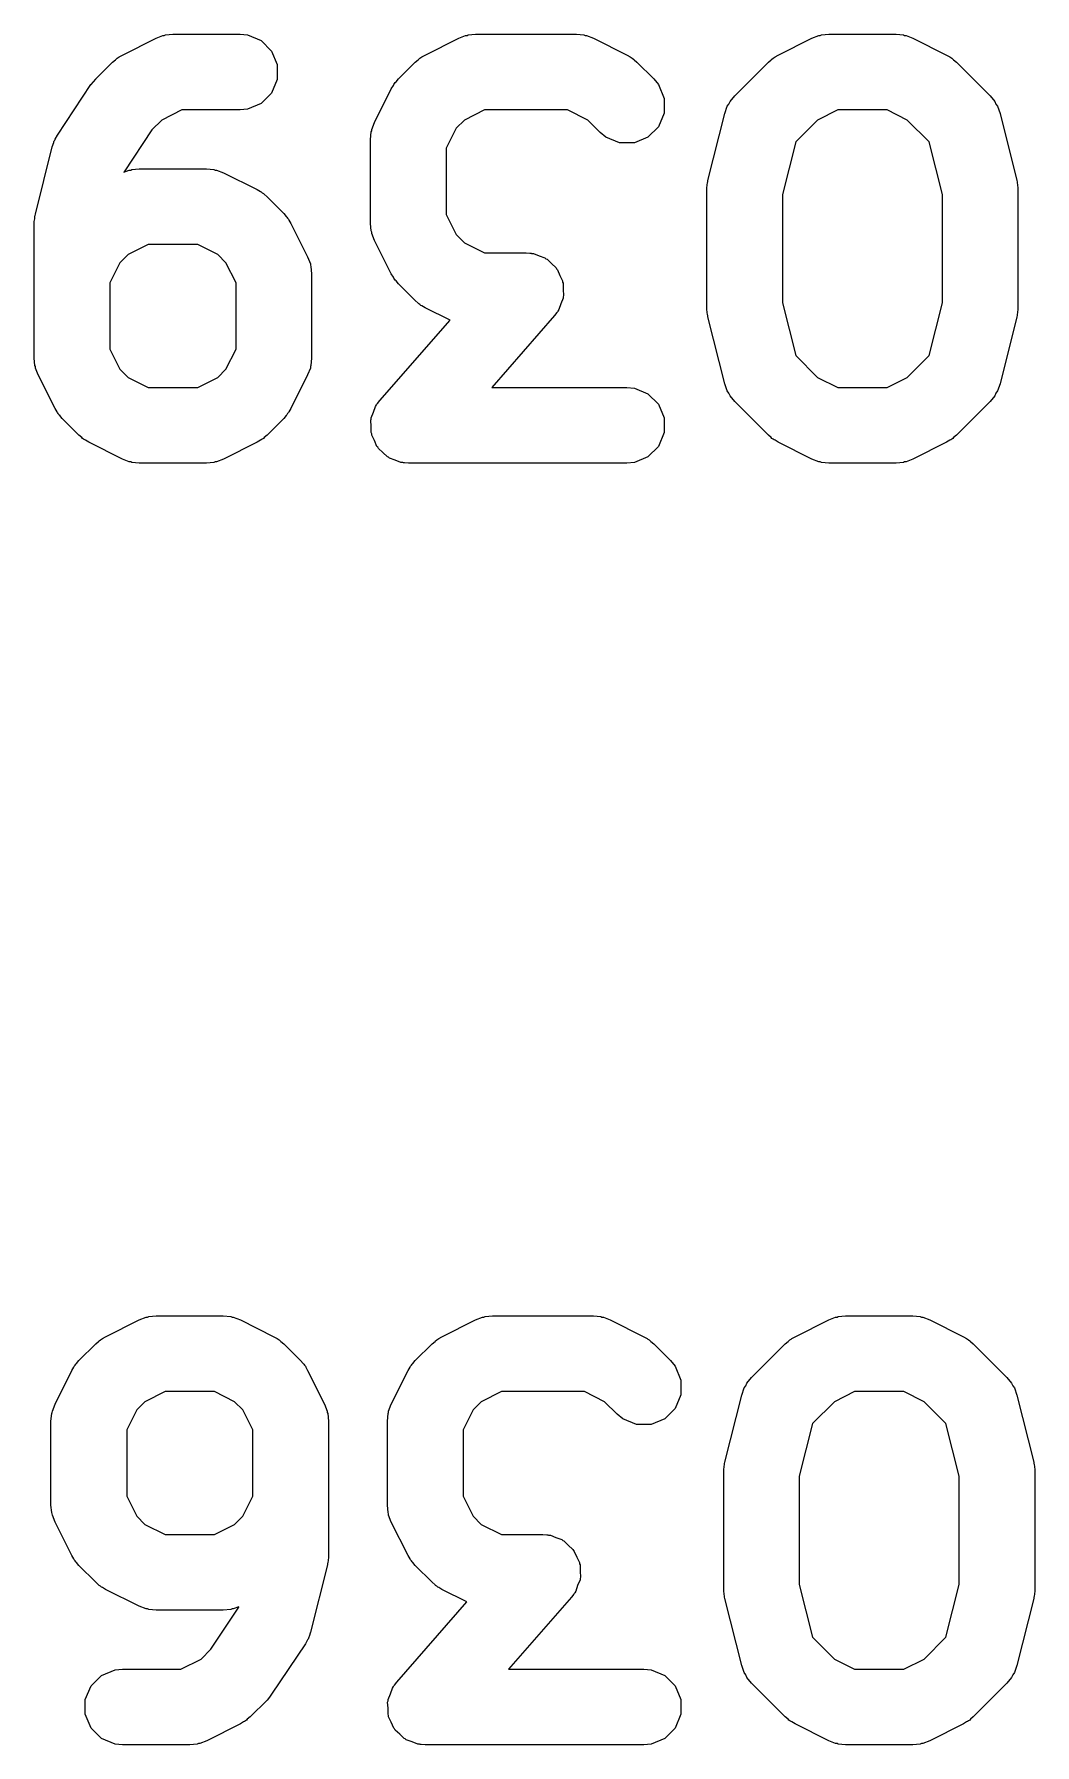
# Model space of a CAD drawing. Header units: inches. Extents: x 1.56 to 3.89, y -5.01 to -1.23.
# Drawn here: x 2.5718 to 2.6499, y -2.9669 to -2.8334 of the extents above; entities that cross this region are included whole.
import ezdxf

# ---------------------------------------------------------------- set-up
doc = ezdxf.new("R2010")
doc.units = ezdxf.units.IN
doc.header["$MEASUREMENT"] = 0
doc.layers.add('F.Silkscreen', color=41, linetype='CONTINUOUS', true_color=0xf2eda1)

msp = doc.modelspace()

# ---------------------------------------------------------------- linework, layer by layer
at = {"layer": 'F.Silkscreen', "linetype": 'CONTINUOUS'}
for p, q in [((2.58202, -2.83348), (2.5826, -2.83342)), ((2.5826, -2.83342), (2.58785, -2.83342)), ((2.58785, -2.83342), (2.58842, -2.83348)), ((2.60564, -2.83348), (2.60622, -2.83342)), ((2.60622, -2.83342), (2.61409, -2.83342)), ((2.61409, -2.83342), (2.61467, -2.83348)), ((2.6332, -2.83348), (2.63378, -2.83342)), ((2.63378, -2.83342), (2.63903, -2.83342)), ((2.63903, -2.83342), (2.6396, -2.83348)), ((2.57865, -2.83505), (2.58128, -2.83374)), ((2.58128, -2.83374), (2.58182, -2.83353)), ((2.58182, -2.83353), (2.58192, -2.83352)), ((2.58192, -2.83352), (2.58202, -2.83348)), ((2.58842, -2.83348), (2.58949, -2.83392)), ((2.58949, -2.83392), (2.5903, -2.83474)), ((2.5903, -2.83474), (2.59074, -2.8358)), ((2.60227, -2.83505), (2.6049, -2.83374)), ((2.6049, -2.83374), (2.60544, -2.83353)), ((2.60544, -2.83353), (2.60555, -2.83352)), ((2.60555, -2.83352), (2.60564, -2.83348)), ((2.61467, -2.83348), (2.61477, -2.83352)), ((2.61477, -2.83352), (2.61487, -2.83353)), ((2.61487, -2.83353), (2.61541, -2.83374)), ((2.61541, -2.83374), (2.61804, -2.83505)), ((2.62983, -2.83505), (2.63246, -2.83374)), ((2.63246, -2.83374), (2.633, -2.83353)), ((2.633, -2.83353), (2.6331, -2.83352)), ((2.6331, -2.83352), (2.6332, -2.83348)), ((2.6396, -2.83348), (2.6397, -2.83352)), ((2.6397, -2.83352), (2.63981, -2.83353)), ((2.63981, -2.83353), (2.64035, -2.83374)), ((2.64035, -2.83374), (2.64297, -2.83505)), ((2.57657, -2.83691), (2.57789, -2.8356)), ((2.57789, -2.8356), (2.57811, -2.83542)), ((2.57811, -2.83542), (2.57816, -2.83536)), ((2.57816, -2.83536), (2.57825, -2.8353)), ((2.57825, -2.8353), (2.57833, -2.83523)), ((2.57833, -2.83523), (2.5784, -2.8352)), ((2.5784, -2.8352), (2.57865, -2.83505)), ((2.59074, -2.8358), (2.59074, -2.83695)), ((2.60019, -2.83691), (2.60151, -2.8356)), ((2.60151, -2.8356), (2.60173, -2.83542)), ((2.60173, -2.83542), (2.60178, -2.83536)), ((2.60178, -2.83536), (2.60187, -2.8353)), ((2.60187, -2.8353), (2.60195, -2.83523)), ((2.60195, -2.83523), (2.60203, -2.8352)), ((2.60203, -2.8352), (2.60227, -2.83505)), ((2.61804, -2.83505), (2.61829, -2.8352)), ((2.61829, -2.8352), (2.61836, -2.83523)), ((2.61836, -2.83523), (2.61844, -2.8353)), ((2.61844, -2.8353), (2.61853, -2.83536)), ((2.61853, -2.83536), (2.61858, -2.83542)), ((2.61858, -2.83542), (2.61881, -2.8356)), ((2.61881, -2.8356), (2.62012, -2.83691)), ((2.62644, -2.83823), (2.62907, -2.8356)), ((2.62907, -2.8356), (2.62929, -2.83542)), ((2.62929, -2.83542), (2.62934, -2.83536)), ((2.62934, -2.83536), (2.62943, -2.8353)), ((2.62943, -2.8353), (2.62951, -2.83523)), ((2.62951, -2.83523), (2.62959, -2.8352)), ((2.62959, -2.8352), (2.62983, -2.83505)), ((2.64297, -2.83505), (2.64322, -2.8352)), ((2.64322, -2.8352), (2.64329, -2.83523)), ((2.64329, -2.83523), (2.64337, -2.8353)), ((2.64337, -2.8353), (2.64346, -2.83536)), ((2.64346, -2.83536), (2.64351, -2.83542)), ((2.64351, -2.83542), (2.64374, -2.8356)), ((2.64374, -2.8356), (2.64637, -2.83823)), ((2.57358, -2.8413), (2.5762, -2.83736)), ((2.5762, -2.83736), (2.57621, -2.83736)), ((2.57621, -2.83736), (2.5764, -2.83713)), ((2.57621, -2.83736), (2.57621, -2.83736)), ((2.5764, -2.83713), (2.57657, -2.83692)), ((2.57657, -2.83692), (2.57657, -2.83691)), ((2.57657, -2.83691), (2.57657, -2.83691)), ((2.59074, -2.83695), (2.5903, -2.83802)), ((2.59964, -2.83768), (2.5998, -2.83743)), ((2.5998, -2.83743), (2.59983, -2.83736)), ((2.59983, -2.83736), (2.59989, -2.83728)), ((2.59989, -2.83728), (2.59995, -2.83719)), ((2.59995, -2.83719), (2.60001, -2.83714)), ((2.60001, -2.83714), (2.60019, -2.83691)), ((2.62012, -2.83691), (2.62049, -2.83736)), ((2.62049, -2.83736), (2.62093, -2.83843)), ((2.5903, -2.83802), (2.58949, -2.83883)), ((2.59833, -2.84031), (2.59964, -2.83768)), ((2.62093, -2.83843), (2.62093, -2.83958)), ((2.62599, -2.83888), (2.62607, -2.83867)), ((2.62607, -2.83867), (2.62644, -2.83823)), ((2.64637, -2.83823), (2.64673, -2.83867)), ((2.64673, -2.83867), (2.64682, -2.83888)), ((2.58172, -2.84012), (2.58096, -2.84088)), ((2.58329, -2.83933), (2.58172, -2.84012)), ((2.58785, -2.83933), (2.58329, -2.83933)), ((2.58842, -2.83927), (2.58785, -2.83933)), ((2.58949, -2.83883), (2.58842, -2.83927)), ((2.60534, -2.84012), (2.60471, -2.84075)), ((2.60692, -2.83933), (2.60534, -2.84012)), ((2.6134, -2.83933), (2.60692, -2.83933)), ((2.61497, -2.84012), (2.6134, -2.83933)), ((2.61594, -2.84109), (2.61497, -2.84012)), ((2.62093, -2.83958), (2.62049, -2.84064)), ((2.62435, -2.84485), (2.62566, -2.8396)), ((2.62566, -2.8396), (2.62586, -2.83905)), ((2.62586, -2.83905), (2.62599, -2.83888)), ((2.6329, -2.84012), (2.6312, -2.84182)), ((2.63448, -2.83933), (2.6329, -2.84012)), ((2.63833, -2.83933), (2.63448, -2.83933)), ((2.6399, -2.84012), (2.63833, -2.83933)), ((2.64161, -2.84182), (2.6399, -2.84012)), ((2.64682, -2.83888), (2.64695, -2.83905)), ((2.64695, -2.83905), (2.64714, -2.8396)), ((2.64714, -2.8396), (2.64845, -2.84485)), ((2.57341, -2.84162), (2.57358, -2.8413)), ((2.58096, -2.84088), (2.57878, -2.84415)), ((2.59802, -2.84163), (2.59807, -2.84105)), ((2.59807, -2.84105), (2.59811, -2.84095)), ((2.59811, -2.84095), (2.59812, -2.84085)), ((2.59812, -2.84085), (2.59833, -2.84031)), ((2.60471, -2.84075), (2.60392, -2.84232)), ((2.61639, -2.84146), (2.61594, -2.84109)), ((2.61745, -2.8419), (2.61639, -2.84146)), ((2.61967, -2.84146), (2.61861, -2.8419)), ((2.62049, -2.84064), (2.61967, -2.84146)), ((2.57186, -2.84747), (2.57317, -2.84222)), ((2.57317, -2.84222), (2.57329, -2.84188)), ((2.57329, -2.84188), (2.57331, -2.84181)), ((2.57331, -2.84181), (2.57334, -2.84175)), ((2.57334, -2.84175), (2.57337, -2.84168)), ((2.57337, -2.84168), (2.57341, -2.84162)), ((2.59802, -2.84819), (2.59802, -2.84163)), ((2.60392, -2.84232), (2.60392, -2.84749)), ((2.61861, -2.8419), (2.61745, -2.8419)), ((2.6312, -2.84182), (2.63017, -2.84593)), ((2.64264, -2.84593), (2.64161, -2.84182)), ((2.57877, -2.84419), (2.57919, -2.84403)), ((2.57919, -2.84403), (2.5793, -2.84402)), ((2.5793, -2.84402), (2.5794, -2.84398)), ((2.5794, -2.84398), (2.57997, -2.84392)), ((2.57997, -2.84392), (2.58522, -2.84392)), ((2.58522, -2.84392), (2.5858, -2.84398)), ((2.5858, -2.84398), (2.5859, -2.84402)), ((2.5859, -2.84402), (2.586, -2.84403)), ((2.586, -2.84403), (2.58654, -2.84423)), ((2.57878, -2.84415), (2.57877, -2.84419)), ((2.58654, -2.84423), (2.58917, -2.84555)), ((2.62426, -2.84556), (2.62427, -2.84546)), ((2.62427, -2.84542), (2.6243, -2.8452)), ((2.62427, -2.84546), (2.62427, -2.84542)), ((2.6243, -2.8452), (2.62432, -2.84499)), ((2.62432, -2.84499), (2.62434, -2.84495)), ((2.62434, -2.84495), (2.62435, -2.84485)), ((2.64845, -2.84485), (2.64847, -2.84495)), ((2.64847, -2.84495), (2.64849, -2.84499)), ((2.64849, -2.84499), (2.64851, -2.8452)), ((2.64851, -2.8452), (2.64854, -2.84542)), ((2.64854, -2.84542), (2.64853, -2.84546)), ((2.64853, -2.84546), (2.64854, -2.84556)), ((2.58917, -2.84555), (2.58942, -2.8457)), ((2.58942, -2.8457), (2.58949, -2.84573)), ((2.58949, -2.84573), (2.58957, -2.8458)), ((2.58957, -2.8458), (2.58966, -2.84585)), ((2.58966, -2.84585), (2.58971, -2.84591)), ((2.58971, -2.84591), (2.58994, -2.8461)), ((2.58994, -2.8461), (2.59125, -2.84741)), ((2.62426, -2.85475), (2.62426, -2.84556)), ((2.63017, -2.84593), (2.63017, -2.85439)), ((2.64264, -2.85439), (2.64264, -2.84593)), ((2.64854, -2.84556), (2.64854, -2.85475)), ((2.57177, -2.84804), (2.57181, -2.84783)), ((2.57178, -2.84809), (2.57177, -2.84804)), ((2.57177, -2.84819), (2.57178, -2.84809)), ((2.57181, -2.84783), (2.57183, -2.84761)), ((2.57183, -2.84761), (2.57184, -2.84757)), ((2.57184, -2.84757), (2.57186, -2.84747)), ((2.59125, -2.84741), (2.59143, -2.84764)), ((2.59143, -2.84764), (2.59149, -2.84769)), ((2.59149, -2.84769), (2.59155, -2.84778)), ((2.59155, -2.84778), (2.59161, -2.84786)), ((2.59161, -2.84786), (2.59164, -2.84793)), ((2.59164, -2.84793), (2.5918, -2.84818)), ((2.60392, -2.84749), (2.60471, -2.84906)), ((2.57177, -2.85869), (2.57177, -2.84819)), ((2.5918, -2.84818), (2.59311, -2.8508)), ((2.59807, -2.84876), (2.59802, -2.84819)), ((2.59811, -2.84886), (2.59807, -2.84876)), ((2.59812, -2.84897), (2.59811, -2.84886)), ((2.59833, -2.84951), (2.59812, -2.84897)), ((2.60471, -2.84906), (2.60534, -2.8497)), ((2.5791, -2.85061), (2.57846, -2.85125)), ((2.58067, -2.84983), (2.5791, -2.85061)), ((2.58453, -2.84983), (2.58067, -2.84983)), ((2.5861, -2.85061), (2.58453, -2.84983)), ((2.58673, -2.85125), (2.5861, -2.85061)), ((2.59964, -2.85213), (2.59833, -2.84951)), ((2.60534, -2.8497), (2.60692, -2.85048)), ((2.60692, -2.85048), (2.61016, -2.85048)), ((2.61016, -2.85048), (2.61046, -2.85051)), ((2.61046, -2.85051), (2.61054, -2.85051)), ((2.61054, -2.85051), (2.61059, -2.85053)), ((2.61059, -2.85053), (2.61073, -2.85054)), ((2.61073, -2.85054), (2.61118, -2.85072)), ((2.61118, -2.85072), (2.61163, -2.85088)), ((2.57846, -2.85125), (2.57768, -2.85282)), ((2.58752, -2.85282), (2.58673, -2.85125)), ((2.59311, -2.8508), (2.59332, -2.85134)), ((2.59332, -2.85134), (2.59333, -2.85145)), ((2.59333, -2.85145), (2.59337, -2.85155)), ((2.59337, -2.85155), (2.59342, -2.85212)), ((2.59342, -2.85212), (2.59342, -2.85869)), ((2.5998, -2.85238), (2.59964, -2.85213)), ((2.61163, -2.85088), (2.61171, -2.85094)), ((2.61171, -2.85094), (2.6118, -2.85098)), ((2.6118, -2.85098), (2.61214, -2.85132)), ((2.61214, -2.85132), (2.6125, -2.85164)), ((2.6125, -2.85164), (2.61254, -2.85173)), ((2.61254, -2.85173), (2.61261, -2.8518)), ((2.61261, -2.8518), (2.6128, -2.85224)), ((2.57768, -2.85282), (2.57768, -2.85799)), ((2.58752, -2.85799), (2.58752, -2.85282)), ((2.59983, -2.85245), (2.5998, -2.85238)), ((2.59989, -2.85253), (2.59983, -2.85245)), ((2.59995, -2.85262), (2.59989, -2.85253)), ((2.60001, -2.85267), (2.59995, -2.85262)), ((2.60019, -2.8529), (2.60001, -2.85267)), ((2.60151, -2.85421), (2.60019, -2.8529)), ((2.6128, -2.85224), (2.61301, -2.85267)), ((2.61301, -2.85267), (2.61301, -2.85277)), ((2.61301, -2.85277), (2.61305, -2.85286)), ((2.61305, -2.85286), (2.61305, -2.85334)), ((2.61305, -2.85334), (2.61308, -2.85382)), ((2.60173, -2.8544), (2.60151, -2.85421)), ((2.60178, -2.85446), (2.60173, -2.8544)), ((2.60187, -2.85451), (2.60178, -2.85446)), ((2.60195, -2.85458), (2.60187, -2.85451)), ((2.60203, -2.85461), (2.60195, -2.85458)), ((2.60227, -2.85477), (2.60203, -2.85461)), ((2.60422, -2.85574), (2.60227, -2.85477)), ((2.61287, -2.85446), (2.61272, -2.85491)), ((2.61305, -2.85401), (2.61287, -2.85446)), ((2.61308, -2.85382), (2.61305, -2.85391)), ((2.61305, -2.85391), (2.61305, -2.85401)), ((2.62427, -2.85485), (2.62426, -2.85475)), ((2.63017, -2.85439), (2.6312, -2.85849)), ((2.64161, -2.85849), (2.64264, -2.85439)), ((2.64854, -2.85475), (2.64853, -2.85485)), ((2.59875, -2.86199), (2.60422, -2.85574)), ((2.61238, -2.85538), (2.60748, -2.86098)), ((2.61256, -2.85513), (2.61238, -2.85538)), ((2.61261, -2.85508), (2.61256, -2.85513)), ((2.61263, -2.85503), (2.61261, -2.85508)), ((2.61272, -2.85491), (2.61263, -2.85503)), ((2.62427, -2.85489), (2.62427, -2.85485)), ((2.6243, -2.85511), (2.62427, -2.85489)), ((2.62432, -2.85533), (2.6243, -2.85511)), ((2.62434, -2.85537), (2.62432, -2.85533)), ((2.62435, -2.85547), (2.62434, -2.85537)), ((2.62566, -2.86071), (2.62435, -2.85547)), ((2.64845, -2.85547), (2.64714, -2.86071)), ((2.64847, -2.85537), (2.64845, -2.85547)), ((2.64849, -2.85533), (2.64847, -2.85537)), ((2.64851, -2.85511), (2.64849, -2.85533)), ((2.64854, -2.85489), (2.64851, -2.85511)), ((2.64853, -2.85485), (2.64854, -2.85489)), ((2.57183, -2.85926), (2.57177, -2.85869)), ((2.57768, -2.85799), (2.57846, -2.85956)), ((2.58673, -2.85956), (2.58752, -2.85799)), ((2.59342, -2.85869), (2.59337, -2.85926)), ((2.6312, -2.85849), (2.6329, -2.8602)), ((2.6399, -2.8602), (2.64161, -2.85849)), ((2.57187, -2.85936), (2.57183, -2.85926)), ((2.57188, -2.85947), (2.57187, -2.85936)), ((2.57208, -2.86001), (2.57188, -2.85947)), ((2.5734, -2.86263), (2.57208, -2.86001)), ((2.57846, -2.85956), (2.5791, -2.8602)), ((2.5861, -2.8602), (2.58673, -2.85956)), ((2.59311, -2.86001), (2.5918, -2.86263)), ((2.59332, -2.85947), (2.59311, -2.86001)), ((2.59333, -2.85936), (2.59332, -2.85947)), ((2.59337, -2.85926), (2.59333, -2.85936)), ((2.5791, -2.8602), (2.58067, -2.86098)), ((2.58067, -2.86098), (2.58453, -2.86098)), ((2.58453, -2.86098), (2.5861, -2.8602)), ((2.60748, -2.86098), (2.61803, -2.86098)), ((2.61803, -2.86098), (2.61861, -2.86104)), ((2.61861, -2.86104), (2.61967, -2.86148)), ((2.62586, -2.86126), (2.62566, -2.86071)), ((2.62599, -2.86144), (2.62586, -2.86126)), ((2.62607, -2.86164), (2.62599, -2.86144)), ((2.6329, -2.8602), (2.63448, -2.86098)), ((2.63448, -2.86098), (2.63833, -2.86098)), ((2.63833, -2.86098), (2.6399, -2.8602)), ((2.64682, -2.86144), (2.64673, -2.86164)), ((2.64695, -2.86126), (2.64682, -2.86144)), ((2.64714, -2.86071), (2.64695, -2.86126)), ((2.57355, -2.86288), (2.5734, -2.86263)), ((2.5918, -2.86263), (2.59164, -2.86288)), ((2.59826, -2.86292), (2.59841, -2.86246)), ((2.59841, -2.86246), (2.59849, -2.86235)), ((2.59849, -2.86235), (2.59852, -2.8623)), ((2.59852, -2.8623), (2.59857, -2.86224)), ((2.59857, -2.86224), (2.59875, -2.86199)), ((2.61967, -2.86148), (2.62049, -2.8623)), ((2.62049, -2.8623), (2.62093, -2.86336)), ((2.62644, -2.86209), (2.62607, -2.86164)), ((2.62907, -2.86471), (2.62644, -2.86209)), ((2.64637, -2.86209), (2.64374, -2.86471)), ((2.64673, -2.86164), (2.64637, -2.86209)), ((2.57358, -2.86295), (2.57355, -2.86288)), ((2.57365, -2.86303), (2.57358, -2.86295)), ((2.5737, -2.86312), (2.57365, -2.86303)), ((2.57376, -2.86317), (2.5737, -2.86312)), ((2.57395, -2.8634), (2.57376, -2.86317)), ((2.57526, -2.86471), (2.57395, -2.8634)), ((2.59125, -2.8634), (2.58994, -2.86471)), ((2.59143, -2.86317), (2.59125, -2.8634)), ((2.59149, -2.86312), (2.59143, -2.86317)), ((2.59155, -2.86303), (2.59149, -2.86312)), ((2.59161, -2.86295), (2.59155, -2.86303)), ((2.59164, -2.86288), (2.59161, -2.86295)), ((2.59804, -2.86355), (2.59807, -2.86346)), ((2.59807, -2.86403), (2.59804, -2.86355)), ((2.59807, -2.86336), (2.59826, -2.86292)), ((2.59807, -2.86346), (2.59807, -2.86336)), ((2.59807, -2.86451), (2.59807, -2.86403)), ((2.62093, -2.86336), (2.62093, -2.86451)), ((2.57549, -2.8649), (2.57526, -2.86471)), ((2.57554, -2.86496), (2.57549, -2.8649)), ((2.57563, -2.86501), (2.57554, -2.86496)), ((2.57571, -2.86508), (2.57563, -2.86501)), ((2.57578, -2.86511), (2.57571, -2.86508)), ((2.57603, -2.86526), (2.57578, -2.86511)), ((2.57865, -2.86658), (2.57603, -2.86526)), ((2.58917, -2.86526), (2.58654, -2.86658)), ((2.58942, -2.86511), (2.58917, -2.86526)), ((2.58949, -2.86508), (2.58942, -2.86511)), ((2.58957, -2.86501), (2.58949, -2.86508)), ((2.58966, -2.86496), (2.58957, -2.86501)), ((2.58971, -2.8649), (2.58966, -2.86496)), ((2.58994, -2.86471), (2.58971, -2.8649)), ((2.59811, -2.8646), (2.59807, -2.86451)), ((2.59812, -2.8647), (2.59811, -2.8646)), ((2.59833, -2.86513), (2.59812, -2.8647)), ((2.59852, -2.86558), (2.59833, -2.86513)), ((2.62093, -2.86451), (2.62049, -2.86558)), ((2.62929, -2.8649), (2.62907, -2.86471)), ((2.62934, -2.86496), (2.62929, -2.8649)), ((2.62943, -2.86501), (2.62934, -2.86496)), ((2.62951, -2.86508), (2.62943, -2.86501)), ((2.62959, -2.86511), (2.62951, -2.86508)), ((2.62983, -2.86526), (2.62959, -2.86511)), ((2.63246, -2.86658), (2.62983, -2.86526)), ((2.64297, -2.86526), (2.64035, -2.86658)), ((2.64322, -2.86511), (2.64297, -2.86526)), ((2.64329, -2.86508), (2.64322, -2.86511)), ((2.64337, -2.86501), (2.64329, -2.86508)), ((2.64346, -2.86496), (2.64337, -2.86501)), ((2.64351, -2.8649), (2.64346, -2.86496)), ((2.64374, -2.86471), (2.64351, -2.8649)), ((2.57919, -2.86678), (2.57865, -2.86658)), ((2.5793, -2.86679), (2.57919, -2.86678)), ((2.5794, -2.86683), (2.5793, -2.86679)), ((2.5859, -2.86679), (2.5858, -2.86683)), ((2.586, -2.86678), (2.5859, -2.86679)), ((2.58654, -2.86658), (2.586, -2.86678)), ((2.59859, -2.86565), (2.59852, -2.86558)), ((2.59863, -2.86574), (2.59859, -2.86565)), ((2.59899, -2.86605), (2.59863, -2.86574)), ((2.59933, -2.86639), (2.59899, -2.86605)), ((2.59942, -2.86643), (2.59933, -2.86639)), ((2.5995, -2.86649), (2.59942, -2.86643)), ((2.59995, -2.86665), (2.5995, -2.86649)), ((2.60039, -2.86683), (2.59995, -2.86665)), ((2.61967, -2.86639), (2.61861, -2.86683)), ((2.62049, -2.86558), (2.61967, -2.86639)), ((2.633, -2.86678), (2.63246, -2.86658)), ((2.6331, -2.86679), (2.633, -2.86678)), ((2.6332, -2.86683), (2.6331, -2.86679)), ((2.6397, -2.86679), (2.6396, -2.86683)), ((2.63981, -2.86678), (2.6397, -2.86679)), ((2.64035, -2.86658), (2.63981, -2.86678)), ((2.57997, -2.86689), (2.5794, -2.86683)), ((2.58522, -2.86689), (2.57997, -2.86689)), ((2.5858, -2.86683), (2.58522, -2.86689)), ((2.60053, -2.86685), (2.60039, -2.86683)), ((2.60059, -2.86686), (2.60053, -2.86685)), ((2.60067, -2.86686), (2.60059, -2.86686)), ((2.60097, -2.86689), (2.60067, -2.86686)), ((2.61803, -2.86689), (2.60097, -2.86689)), ((2.61861, -2.86683), (2.61803, -2.86689)), ((2.63378, -2.86689), (2.6332, -2.86683)), ((2.63903, -2.86689), (2.63378, -2.86689)), ((2.6396, -2.86683), (2.63903, -2.86689)), ((2.57996, -2.93374), (2.58051, -2.93353)), ((2.58051, -2.93353), (2.58061, -2.93352)), ((2.58061, -2.93352), (2.58071, -2.93348)), ((2.58071, -2.93348), (2.58129, -2.93342)), ((2.58129, -2.93342), (2.58653, -2.93342)), ((2.58653, -2.93342), (2.58711, -2.93348)), ((2.58711, -2.93348), (2.58721, -2.93352)), ((2.58721, -2.93352), (2.58731, -2.93353)), ((2.58731, -2.93353), (2.58786, -2.93374)), ((2.60621, -2.93374), (2.60675, -2.93353)), ((2.60675, -2.93353), (2.60686, -2.93352)), ((2.60686, -2.93352), (2.60696, -2.93348)), ((2.60696, -2.93348), (2.60753, -2.93342)), ((2.60753, -2.93342), (2.61541, -2.93342)), ((2.61541, -2.93342), (2.61598, -2.93348)), ((2.61598, -2.93348), (2.61608, -2.93352)), ((2.61608, -2.93352), (2.61619, -2.93353)), ((2.61619, -2.93353), (2.61673, -2.93374)), ((2.63377, -2.93374), (2.63431, -2.93353)), ((2.63431, -2.93353), (2.63442, -2.93352)), ((2.63442, -2.93352), (2.63452, -2.93348)), ((2.63452, -2.93348), (2.63509, -2.93342)), ((2.63509, -2.93342), (2.64034, -2.93342)), ((2.64034, -2.93342), (2.64092, -2.93348)), ((2.64092, -2.93348), (2.64101, -2.93352)), ((2.64101, -2.93352), (2.64112, -2.93353)), ((2.64112, -2.93353), (2.64166, -2.93374)), ((2.57734, -2.93505), (2.57996, -2.93374)), ((2.58786, -2.93374), (2.59048, -2.93505)), ((2.60359, -2.93505), (2.60621, -2.93374)), ((2.61673, -2.93374), (2.61935, -2.93505)), ((2.63115, -2.93505), (2.63377, -2.93374)), ((2.64166, -2.93374), (2.64429, -2.93505)), ((2.57526, -2.93691), (2.57657, -2.9356)), ((2.57657, -2.9356), (2.5768, -2.93542)), ((2.5768, -2.93542), (2.57685, -2.93536)), ((2.57685, -2.93536), (2.57694, -2.9353)), ((2.57694, -2.9353), (2.57702, -2.93523)), ((2.57702, -2.93523), (2.57709, -2.9352)), ((2.57709, -2.9352), (2.57734, -2.93505)), ((2.59048, -2.93505), (2.59073, -2.9352)), ((2.59073, -2.9352), (2.5908, -2.93523)), ((2.5908, -2.93523), (2.59088, -2.9353)), ((2.59088, -2.9353), (2.59097, -2.93536)), ((2.59097, -2.93536), (2.59102, -2.93542)), ((2.59102, -2.93542), (2.59125, -2.9356)), ((2.59125, -2.9356), (2.59256, -2.93691)), ((2.60151, -2.93691), (2.60282, -2.9356)), ((2.60282, -2.9356), (2.60305, -2.93542)), ((2.60305, -2.93542), (2.6031, -2.93536)), ((2.6031, -2.93536), (2.60319, -2.9353)), ((2.60319, -2.9353), (2.60327, -2.93523)), ((2.60327, -2.93523), (2.60334, -2.9352)), ((2.60334, -2.9352), (2.60359, -2.93505)), ((2.61935, -2.93505), (2.6196, -2.9352)), ((2.6196, -2.9352), (2.61967, -2.93523)), ((2.61967, -2.93523), (2.61975, -2.9353)), ((2.61975, -2.9353), (2.61984, -2.93536)), ((2.61984, -2.93536), (2.61989, -2.93542)), ((2.61989, -2.93542), (2.62012, -2.9356)), ((2.62012, -2.9356), (2.62143, -2.93691)), ((2.62775, -2.93823), (2.63038, -2.9356)), ((2.63038, -2.9356), (2.6306, -2.93542)), ((2.6306, -2.93542), (2.63066, -2.93536)), ((2.63066, -2.93536), (2.63075, -2.9353)), ((2.63075, -2.9353), (2.63083, -2.93523)), ((2.63083, -2.93523), (2.6309, -2.9352)), ((2.6309, -2.9352), (2.63115, -2.93505)), ((2.64429, -2.93505), (2.64453, -2.9352)), ((2.64453, -2.9352), (2.64461, -2.93523)), ((2.64461, -2.93523), (2.64469, -2.9353)), ((2.64469, -2.9353), (2.64478, -2.93536)), ((2.64478, -2.93536), (2.64483, -2.93542)), ((2.64483, -2.93542), (2.64505, -2.9356)), ((2.64505, -2.9356), (2.64768, -2.93823)), ((2.57471, -2.93768), (2.57486, -2.93743)), ((2.57486, -2.93743), (2.57489, -2.93736)), ((2.57489, -2.93736), (2.57496, -2.93728)), ((2.57496, -2.93728), (2.57502, -2.93719)), ((2.57502, -2.93719), (2.57507, -2.93714)), ((2.57507, -2.93714), (2.57526, -2.93691)), ((2.59256, -2.93691), (2.59275, -2.93714)), ((2.59275, -2.93714), (2.5928, -2.93719)), ((2.5928, -2.93719), (2.59286, -2.93728)), ((2.59286, -2.93728), (2.59293, -2.93736)), ((2.59293, -2.93736), (2.59296, -2.93743)), ((2.59296, -2.93743), (2.59311, -2.93768)), ((2.60095, -2.93768), (2.60111, -2.93743)), ((2.60111, -2.93743), (2.60114, -2.93736)), ((2.60114, -2.93736), (2.60121, -2.93728)), ((2.60121, -2.93728), (2.60126, -2.93719)), ((2.60126, -2.93719), (2.60132, -2.93714)), ((2.60132, -2.93714), (2.60151, -2.93691)), ((2.62143, -2.93691), (2.6218, -2.93736)), ((2.6218, -2.93736), (2.62224, -2.93843)), ((2.5734, -2.94031), (2.57471, -2.93768)), ((2.59311, -2.93768), (2.59443, -2.94031)), ((2.59964, -2.94031), (2.60095, -2.93768)), ((2.62224, -2.93843), (2.62224, -2.93958)), ((2.62717, -2.93905), (2.6273, -2.93888)), ((2.6273, -2.93888), (2.62739, -2.93867)), ((2.62739, -2.93867), (2.62775, -2.93823)), ((2.64768, -2.93823), (2.64804, -2.93867)), ((2.64804, -2.93867), (2.64813, -2.93888)), ((2.64813, -2.93888), (2.64826, -2.93905)), ((2.58041, -2.94012), (2.57978, -2.94075)), ((2.58198, -2.93933), (2.58041, -2.94012)), ((2.58584, -2.93933), (2.58198, -2.93933)), ((2.58741, -2.94012), (2.58584, -2.93933)), ((2.58805, -2.94075), (2.58741, -2.94012)), ((2.60666, -2.94012), (2.60602, -2.94075)), ((2.60823, -2.93933), (2.60666, -2.94012)), ((2.61471, -2.93933), (2.60823, -2.93933)), ((2.61628, -2.94012), (2.61471, -2.93933)), ((2.61726, -2.94109), (2.61628, -2.94012)), ((2.62224, -2.93958), (2.6218, -2.94064)), ((2.62566, -2.94485), (2.62698, -2.9396)), ((2.62698, -2.9396), (2.62717, -2.93905)), ((2.63422, -2.94012), (2.63251, -2.94182)), ((2.63579, -2.93933), (2.63422, -2.94012)), ((2.63964, -2.93933), (2.63579, -2.93933)), ((2.64122, -2.94012), (2.63964, -2.93933)), ((2.64292, -2.94182), (2.64122, -2.94012)), ((2.64826, -2.93905), (2.64845, -2.9396)), ((2.64845, -2.9396), (2.64977, -2.94485)), ((2.57308, -2.94163), (2.57314, -2.94105)), ((2.57314, -2.94105), (2.57318, -2.94095)), ((2.57318, -2.94095), (2.57319, -2.94085)), ((2.57319, -2.94085), (2.5734, -2.94031)), ((2.57978, -2.94075), (2.57899, -2.94232)), ((2.58883, -2.94232), (2.58805, -2.94075)), ((2.59443, -2.94031), (2.59463, -2.94085)), ((2.59463, -2.94085), (2.59464, -2.94095)), ((2.59464, -2.94095), (2.59468, -2.94105)), ((2.59468, -2.94105), (2.59474, -2.94163)), ((2.59933, -2.94163), (2.59939, -2.94105)), ((2.59939, -2.94105), (2.59943, -2.94095)), ((2.59943, -2.94085), (2.59964, -2.94031)), ((2.59943, -2.94095), (2.59943, -2.94085)), ((2.60602, -2.94075), (2.60524, -2.94232)), ((2.6177, -2.94146), (2.61726, -2.94109)), ((2.61877, -2.9419), (2.6177, -2.94146)), ((2.62098, -2.94146), (2.61992, -2.9419)), ((2.6218, -2.94064), (2.62098, -2.94146)), ((2.57308, -2.94819), (2.57308, -2.94163)), ((2.57899, -2.94232), (2.57899, -2.94749)), ((2.58883, -2.94749), (2.58883, -2.94232)), ((2.59474, -2.94163), (2.59474, -2.95212)), ((2.59933, -2.94819), (2.59933, -2.94163)), ((2.60524, -2.94232), (2.60524, -2.94749)), ((2.61992, -2.9419), (2.61877, -2.9419)), ((2.63251, -2.94182), (2.63148, -2.94593)), ((2.64395, -2.94593), (2.64292, -2.94182)), ((2.62558, -2.94542), (2.62561, -2.9452)), ((2.62559, -2.94546), (2.62558, -2.94542)), ((2.62558, -2.94556), (2.62559, -2.94546)), ((2.62558, -2.95475), (2.62558, -2.94556)), ((2.62561, -2.9452), (2.62563, -2.94499)), ((2.62563, -2.94499), (2.62565, -2.94495)), ((2.62565, -2.94495), (2.62566, -2.94485)), ((2.64977, -2.94485), (2.64978, -2.94495)), ((2.64978, -2.94495), (2.6498, -2.94499)), ((2.6498, -2.94499), (2.64982, -2.9452)), ((2.64982, -2.9452), (2.64985, -2.94542)), ((2.64985, -2.94542), (2.64985, -2.94546)), ((2.64985, -2.94546), (2.64985, -2.94556)), ((2.64985, -2.94556), (2.64985, -2.95475)), ((2.63148, -2.94593), (2.63148, -2.95439)), ((2.64395, -2.95439), (2.64395, -2.94593)), ((2.57314, -2.94876), (2.57308, -2.94819)), ((2.57899, -2.94749), (2.57978, -2.94906)), ((2.58805, -2.94906), (2.58883, -2.94749)), ((2.59939, -2.94876), (2.59933, -2.94819)), ((2.60524, -2.94749), (2.60602, -2.94906)), ((2.57318, -2.94886), (2.57314, -2.94876)), ((2.57319, -2.94897), (2.57318, -2.94886)), ((2.5734, -2.94951), (2.57319, -2.94897)), ((2.57471, -2.95213), (2.5734, -2.94951)), ((2.57978, -2.94906), (2.58041, -2.9497)), ((2.58741, -2.9497), (2.58805, -2.94906)), ((2.59943, -2.94886), (2.59939, -2.94876)), ((2.59943, -2.94897), (2.59943, -2.94886)), ((2.59964, -2.94951), (2.59943, -2.94897)), ((2.60095, -2.95213), (2.59964, -2.94951)), ((2.60602, -2.94906), (2.60666, -2.9497)), ((2.58041, -2.9497), (2.58198, -2.95048)), ((2.58198, -2.95048), (2.58584, -2.95048)), ((2.58584, -2.95048), (2.58741, -2.9497)), ((2.60666, -2.9497), (2.60823, -2.95048)), ((2.60823, -2.95048), (2.61147, -2.95048)), ((2.61147, -2.95048), (2.61177, -2.95051)), ((2.61177, -2.95051), (2.61185, -2.95051)), ((2.61185, -2.95051), (2.6119, -2.95053)), ((2.6119, -2.95053), (2.61205, -2.95054)), ((2.61205, -2.95054), (2.61249, -2.95072)), ((2.61249, -2.95072), (2.61294, -2.95088)), ((2.61294, -2.95088), (2.61302, -2.95094)), ((2.57486, -2.95238), (2.57471, -2.95213)), ((2.59474, -2.95212), (2.59473, -2.95223)), ((2.59473, -2.95223), (2.59473, -2.95227)), ((2.60111, -2.95238), (2.60095, -2.95213)), ((2.61302, -2.95094), (2.61311, -2.95098)), ((2.61311, -2.95098), (2.61345, -2.95132)), ((2.61345, -2.95132), (2.61381, -2.95164)), ((2.61381, -2.95164), (2.61385, -2.95173)), ((2.61385, -2.95173), (2.61392, -2.9518)), ((2.61392, -2.9518), (2.61411, -2.95224)), ((2.57489, -2.95245), (2.57486, -2.95238)), ((2.57496, -2.95253), (2.57489, -2.95245)), ((2.57502, -2.95262), (2.57496, -2.95253)), ((2.57507, -2.95267), (2.57502, -2.95262)), ((2.57526, -2.9529), (2.57507, -2.95267)), ((2.57657, -2.95421), (2.57526, -2.9529)), ((2.59465, -2.95284), (2.59334, -2.95809)), ((2.59466, -2.95274), (2.59465, -2.95284)), ((2.59468, -2.9527), (2.59466, -2.95274)), ((2.5947, -2.95248), (2.59468, -2.9527)), ((2.59473, -2.95227), (2.5947, -2.95248)), ((2.60114, -2.95245), (2.60111, -2.95238)), ((2.60121, -2.95253), (2.60114, -2.95245)), ((2.60126, -2.95262), (2.60121, -2.95253)), ((2.60132, -2.95267), (2.60126, -2.95262)), ((2.60151, -2.9529), (2.60132, -2.95267)), ((2.60282, -2.95421), (2.60151, -2.9529)), ((2.61411, -2.95224), (2.61432, -2.95267)), ((2.61432, -2.95267), (2.61433, -2.95277)), ((2.61433, -2.95277), (2.61437, -2.95286)), ((2.61437, -2.95286), (2.61437, -2.95334)), ((2.61437, -2.95334), (2.6144, -2.95382)), ((2.5768, -2.9544), (2.57657, -2.95421)), ((2.57685, -2.95446), (2.5768, -2.9544)), ((2.57694, -2.95451), (2.57685, -2.95446)), ((2.57702, -2.95458), (2.57694, -2.95451)), ((2.57709, -2.95461), (2.57702, -2.95458)), ((2.57734, -2.95477), (2.57709, -2.95461)), ((2.57996, -2.95608), (2.57734, -2.95477)), ((2.60305, -2.9544), (2.60282, -2.95421)), ((2.6031, -2.95446), (2.60305, -2.9544)), ((2.60319, -2.95451), (2.6031, -2.95446)), ((2.60327, -2.95458), (2.60319, -2.95451)), ((2.60334, -2.95461), (2.60327, -2.95458)), ((2.60359, -2.95477), (2.60334, -2.95461)), ((2.60553, -2.95574), (2.60359, -2.95477)), ((2.61418, -2.95446), (2.61403, -2.95491)), ((2.61437, -2.95401), (2.61418, -2.95446)), ((2.6144, -2.95382), (2.61437, -2.95391)), ((2.61437, -2.95391), (2.61437, -2.95401)), ((2.62559, -2.95485), (2.62558, -2.95475)), ((2.62558, -2.95489), (2.62559, -2.95485)), ((2.62561, -2.95511), (2.62558, -2.95489)), ((2.63148, -2.95439), (2.63251, -2.95849)), ((2.64292, -2.95849), (2.64395, -2.95439)), ((2.64985, -2.95489), (2.64982, -2.95511)), ((2.64985, -2.95475), (2.64985, -2.95485)), ((2.64985, -2.95485), (2.64985, -2.95489)), ((2.58051, -2.95628), (2.57996, -2.95608)), ((2.58555, -2.95943), (2.58773, -2.95616)), ((2.58774, -2.95612), (2.58731, -2.95628)), ((2.58773, -2.95616), (2.58774, -2.95612)), ((2.60006, -2.96199), (2.60553, -2.95574)), ((2.61369, -2.95538), (2.60879, -2.96098)), ((2.61387, -2.95513), (2.61369, -2.95538)), ((2.61392, -2.95508), (2.61387, -2.95513)), ((2.61395, -2.95503), (2.61392, -2.95508)), ((2.61403, -2.95491), (2.61395, -2.95503)), ((2.62563, -2.95533), (2.62561, -2.95511)), ((2.62565, -2.95537), (2.62563, -2.95533)), ((2.62566, -2.95547), (2.62565, -2.95537)), ((2.62698, -2.96071), (2.62566, -2.95547)), ((2.64977, -2.95547), (2.64845, -2.96071)), ((2.64978, -2.95537), (2.64977, -2.95547)), ((2.6498, -2.95533), (2.64978, -2.95537)), ((2.64982, -2.95511), (2.6498, -2.95533)), ((2.58061, -2.95629), (2.58051, -2.95628)), ((2.58071, -2.95633), (2.58061, -2.95629)), ((2.58129, -2.95639), (2.58071, -2.95633)), ((2.58653, -2.95639), (2.58129, -2.95639)), ((2.58711, -2.95633), (2.58653, -2.95639)), ((2.58721, -2.95629), (2.58711, -2.95633)), ((2.58731, -2.95628), (2.58721, -2.95629)), ((2.5931, -2.95869), (2.59293, -2.95901)), ((2.59314, -2.95864), (2.5931, -2.95869)), ((2.59317, -2.95857), (2.59314, -2.95864)), ((2.5932, -2.9585), (2.59317, -2.95857)), ((2.59322, -2.95843), (2.5932, -2.9585)), ((2.59334, -2.95809), (2.59322, -2.95843)), ((2.63251, -2.95849), (2.63422, -2.9602)), ((2.64122, -2.9602), (2.64292, -2.95849)), ((2.58321, -2.96098), (2.58479, -2.9602)), ((2.58479, -2.9602), (2.58555, -2.95943)), ((2.59293, -2.95901), (2.5903, -2.96295)), ((2.63422, -2.9602), (2.63579, -2.96098)), ((2.63964, -2.96098), (2.64122, -2.9602)), ((2.57621, -2.9623), (2.57702, -2.96148)), ((2.57702, -2.96148), (2.57808, -2.96104)), ((2.57808, -2.96104), (2.57866, -2.96098)), ((2.57866, -2.96098), (2.58321, -2.96098)), ((2.60879, -2.96098), (2.61934, -2.96098)), ((2.61934, -2.96098), (2.61992, -2.96104)), ((2.61992, -2.96104), (2.62098, -2.96148)), ((2.62098, -2.96148), (2.6218, -2.9623)), ((2.62717, -2.96126), (2.62698, -2.96071)), ((2.6273, -2.96144), (2.62717, -2.96126)), ((2.62739, -2.96164), (2.6273, -2.96144)), ((2.63579, -2.96098), (2.63964, -2.96098)), ((2.64813, -2.96144), (2.64804, -2.96164)), ((2.64826, -2.96126), (2.64813, -2.96144)), ((2.64845, -2.96071), (2.64826, -2.96126)), ((2.57576, -2.96336), (2.57621, -2.9623)), ((2.59957, -2.96292), (2.59972, -2.96246)), ((2.59972, -2.96246), (2.59981, -2.96235)), ((2.59981, -2.96235), (2.59983, -2.9623)), ((2.59983, -2.9623), (2.59988, -2.96224)), ((2.59988, -2.96224), (2.60006, -2.96199)), ((2.6218, -2.9623), (2.62224, -2.96336)), ((2.62775, -2.96209), (2.62739, -2.96164)), ((2.63038, -2.96471), (2.62775, -2.96209)), ((2.64768, -2.96209), (2.64505, -2.96471)), ((2.64804, -2.96164), (2.64768, -2.96209)), ((2.57576, -2.96451), (2.57576, -2.96336)), ((2.58994, -2.9634), (2.58862, -2.96471)), ((2.59013, -2.96316), (2.58994, -2.9634)), ((2.58994, -2.9634), (2.58994, -2.9634)), ((2.58994, -2.9634), (2.58994, -2.9634)), ((2.5903, -2.96295), (2.59013, -2.96316)), ((2.5903, -2.96295), (2.5903, -2.96295)), ((2.5903, -2.96295), (2.5903, -2.96295)), ((2.59935, -2.96355), (2.59939, -2.96346)), ((2.59939, -2.96403), (2.59935, -2.96355)), ((2.59939, -2.96336), (2.59957, -2.96292)), ((2.59939, -2.96346), (2.59939, -2.96336)), ((2.59939, -2.96451), (2.59939, -2.96403)), ((2.62224, -2.96336), (2.62224, -2.96451)), ((2.57621, -2.96558), (2.57576, -2.96451)), ((2.57702, -2.96639), (2.57621, -2.96558)), ((2.58786, -2.96526), (2.58523, -2.96658)), ((2.5881, -2.96511), (2.58786, -2.96526)), ((2.58818, -2.96508), (2.5881, -2.96511)), ((2.58826, -2.96501), (2.58818, -2.96508)), ((2.58835, -2.96496), (2.58826, -2.96501)), ((2.5884, -2.9649), (2.58835, -2.96496)), ((2.58862, -2.96471), (2.5884, -2.9649)), ((2.59942, -2.9646), (2.59939, -2.96451)), ((2.59943, -2.9647), (2.59942, -2.9646)), ((2.59964, -2.96513), (2.59943, -2.9647)), ((2.59983, -2.96558), (2.59964, -2.96513)), ((2.5999, -2.96565), (2.59983, -2.96558)), ((2.6218, -2.96558), (2.62098, -2.96639)), ((2.62224, -2.96451), (2.6218, -2.96558)), ((2.6306, -2.9649), (2.63038, -2.96471)), ((2.63066, -2.96496), (2.6306, -2.9649)), ((2.63075, -2.96501), (2.63066, -2.96496)), ((2.63083, -2.96508), (2.63075, -2.96501)), ((2.6309, -2.96511), (2.63083, -2.96508)), ((2.63115, -2.96526), (2.6309, -2.96511)), ((2.63377, -2.96658), (2.63115, -2.96526)), ((2.64429, -2.96526), (2.64166, -2.96658)), ((2.64453, -2.96511), (2.64429, -2.96526)), ((2.64461, -2.96508), (2.64453, -2.96511)), ((2.64469, -2.96501), (2.64461, -2.96508)), ((2.64478, -2.96496), (2.64469, -2.96501)), ((2.64483, -2.9649), (2.64478, -2.96496)), ((2.64505, -2.96471), (2.64483, -2.9649)), ((2.57808, -2.96683), (2.57702, -2.96639)), ((2.57866, -2.96689), (2.57808, -2.96683)), ((2.58391, -2.96689), (2.57866, -2.96689)), ((2.58449, -2.96683), (2.58391, -2.96689)), ((2.58458, -2.96679), (2.58449, -2.96683)), ((2.58469, -2.96678), (2.58458, -2.96679)), ((2.58523, -2.96658), (2.58469, -2.96678)), ((2.59994, -2.96574), (2.5999, -2.96565)), ((2.6003, -2.96605), (2.59994, -2.96574)), ((2.60064, -2.96639), (2.6003, -2.96605)), ((2.60073, -2.96643), (2.60064, -2.96639)), ((2.60081, -2.96649), (2.60073, -2.96643)), ((2.60126, -2.96665), (2.60081, -2.96649)), ((2.60171, -2.96683), (2.60126, -2.96665)), ((2.60185, -2.96685), (2.60171, -2.96683)), ((2.6019, -2.96686), (2.60185, -2.96685)), ((2.60198, -2.96686), (2.6019, -2.96686)), ((2.60228, -2.96689), (2.60198, -2.96686)), ((2.61934, -2.96689), (2.60228, -2.96689)), ((2.61992, -2.96683), (2.61934, -2.96689)), ((2.62098, -2.96639), (2.61992, -2.96683)), ((2.63431, -2.96678), (2.63377, -2.96658)), ((2.63442, -2.96679), (2.63431, -2.96678)), ((2.63452, -2.96683), (2.63442, -2.96679)), ((2.63509, -2.96689), (2.63452, -2.96683)), ((2.64034, -2.96689), (2.63509, -2.96689)), ((2.64092, -2.96683), (2.64034, -2.96689)), ((2.64101, -2.96679), (2.64092, -2.96683)), ((2.64112, -2.96678), (2.64101, -2.96679)), ((2.64166, -2.96658), (2.64112, -2.96678))]:
    msp.add_line(p, q, dxfattribs=at)

doc.saveas('drawing.dxf')
